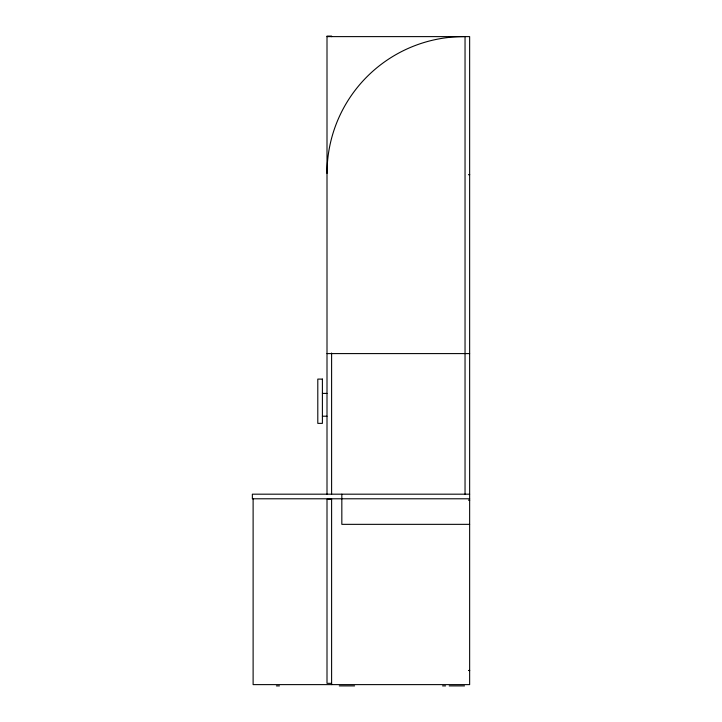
<?xml version="1.0" encoding="UTF-8"?>
<svg xmlns="http://www.w3.org/2000/svg" width="722" height="722" viewBox="0 0 722 722"><rect width="100%" height="100%" fill="white"/><g stroke="black" fill="none" stroke-linecap="round" stroke-linejoin="round"><path stroke-width="1.08" d="M327.003 36.614L469.643 36.614L469.643 684.618L253.115 684.618L253.115 498.785M468.876 174.652L469.643 174.652M468.876 174.805L469.643 174.805M327.003 353.59L469.643 353.59M322.4 393.409L327.003 393.409M322.4 416.215L327.003 416.215M469.643 494.182L252.357 494.182L252.357 498.785L469.643 498.785M331.606 499.29L327.003 499.29L327.003 683.346L331.606 683.346M468.876 500.057L469.643 500.057M468.876 500.211L469.643 500.211M469.643 524.343L341.831 524.343L341.831 494.182M468.876 670.413L469.643 670.413M468.876 670.567L469.643 670.567M276.391 685.9L279.45 685.9M339.268 685.9L354.61 685.9M442.55 685.9L445.609 685.9M449.192 685.9L464.526 685.9M465.04 36.614L465.04 494.182M331.606 36.66L331.606 36.1L327.003 36.1L327.003 494.308M331.606 353.031L331.606 494.164M331.606 498.785L331.606 684.618M327.003 173.37A136.756 136.756 0 0 1 463.759 36.614M322.4 379.095L317.797 379.095L317.797 423.372L322.4 423.372L322.4 379.095"/></g></svg>
